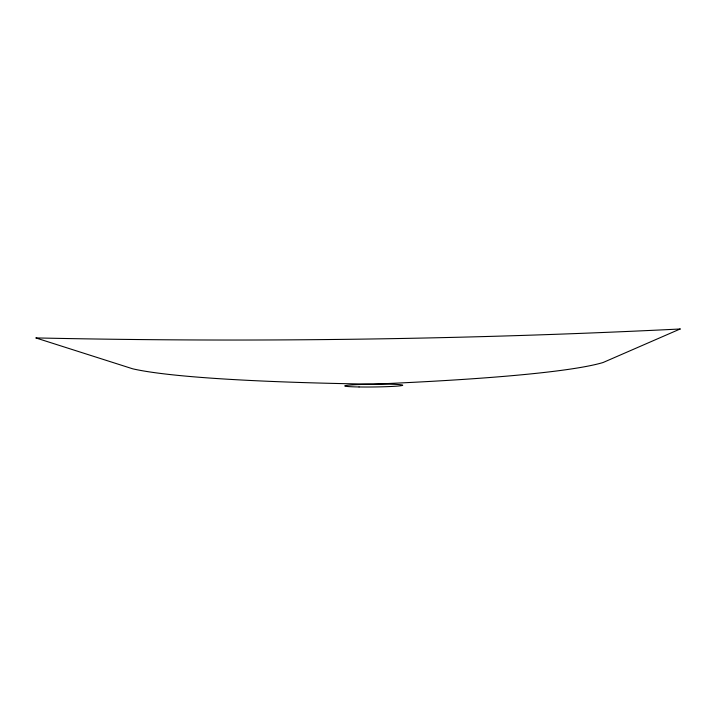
<?xml version="1.0" encoding="UTF-8"?>
<svg xmlns="http://www.w3.org/2000/svg" width="716" height="716" viewBox="0 0 716 716"><rect width="100%" height="100%" fill="white"/><g stroke="black" fill="none" stroke-linecap="round" stroke-linejoin="round"><path stroke-width="1.07" d="M680.164 328.984L603.105 362.502A521.704 34.386 0 0 1 373.215 384.17A525.589 34.914 -1.4 0 1 132.711 368.812L35.8 337.916C250.618 342.525 465.597 339.644 680.2 328.993M359.047 386.962A29.025 1.405 -0.7 0 0 402.705 385.217A29.025 1.405 -0.7 0 0 359.298 384.528A29.025 1.405 -0.7 0 0 359.047 386.962"/></g></svg>
